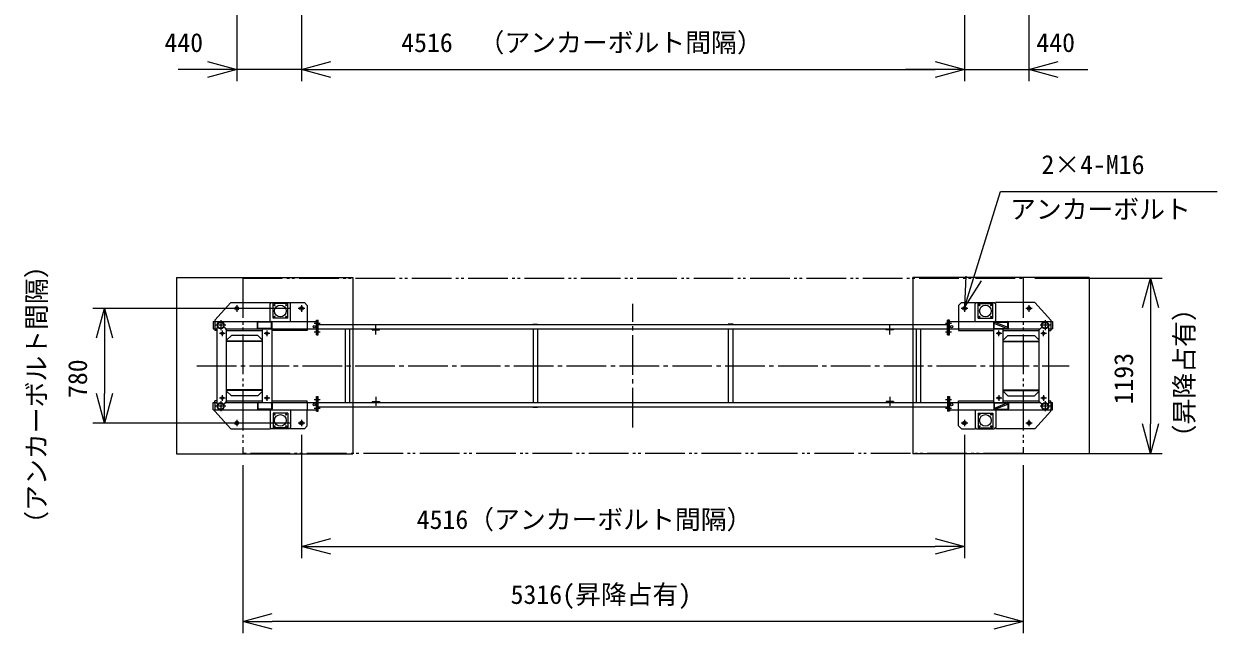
# Model space of a CAD drawing. Units: millimetres, scale not verified. Extents: x -8040 to 8050, y -12949 to 12951.
# Drawn here: x -7155 to 974, y -10708 to -6562 of the extents above; entities that cross this region are included whole.
import ezdxf
from ezdxf.enums import TextEntityAlignment as Align

# ---------------------------------------------------------------- set-up
doc = ezdxf.new("R2010")
doc.units = ezdxf.units.MM
doc.header["$LTSCALE"] = 30
for name, pattern in [('CHAIN2', [12, 9, -1, 1, -1]), ('DASHED3', [4, 3, -1]), ('DOUBLE_CHAIN2', [12.8, 9, -1, 0.6, -0.6, 0.6, -1])]:
    doc.linetypes.add(name, pattern=pattern)
for name, color, linetype, lineweight in [('0-1_Defpoints', 2, 'Continuous', 18), ('0-6_05 寸法', 7, 'Continuous', 18), ('0-8_10 当社外形線', 3, 'Continuous', 18), ('0-9_12 当社中心線', 3, 'CHAIN2', 18), ('0-A_13 当社破線', 3, 'DASHED3', 18), ('0-D_14 当社想像線', 3, 'DOUBLE_CHAIN2', 18), ('0-E_20 躯体・土木、外形線', 1, 'Continuous', 18)]:
    doc.layers.add(name, color=color, linetype=linetype, lineweight=lineweight)
doc.styles.add('ＭＳ ゴシック', font='')
doc.styles.get('ＭＳ ゴシック').set_extended_font_data('MS Gothic')

msp = doc.modelspace()

# ---------------------------------------------------------------- linework, layer by layer
at = {"layer": '0-1_Defpoints'}
for p, q in [((-3015.36, -8888.11), (-2996.81, -8888.11)), ((-3006.08, -8891.48), (-3006.08, -8884.74))]:
    msp.add_line(p, q, dxfattribs=at)
msp.add_circle((-3006.08, -8888.11), 3.37, dxfattribs=at)
at = {"layer": '0-6_05 寸法'}
for p, q in [((-5704.13, -5187.7), (-5704.13, -6952.2)), ((-5264.13, -5187.7), (-5264.13, -6952.2)), ((-5264.13, -5187.7), (-5264.13, -6952.2)), ((-748.13, -5187.7), (-748.13, -6952.2)), ((-748.13, -5187.7), (-748.13, -6952.2)), ((-308.13, -5187.7), (-308.13, -6952.2)), ((-5904.13, -6872.2), (-6104.13, -6872.2)), ((-5704.13, -6872.2), (-5904.13, -6872.2)), ((-5264.13, -6872.2), (-5704.13, -6872.2)), ((-5264.13, -6872.2), (-5064.13, -6872.2)), ((-5264.13, -6872.2), (-5064.13, -6872.2)), ((-5064.13, -6872.2), (-4864.13, -6872.2)), ((-5064.13, -6872.2), (-948.13, -6872.2)), ((-948.13, -6872.2), (-1148.13, -6872.2)), ((-748.13, -6872.2), (-948.13, -6872.2)), ((-748.13, -6872.2), (-948.13, -6872.2)), ((-748.13, -6872.2), (-308.13, -6872.2)), ((-308.13, -6872.2), (-108.13, -6872.2)), ((-108.13, -6872.2), (91.87, -6872.2)), ((-744.4, -8486.16), (-685.5, -8295.03)), ((-268.08, -8291.61), (599.74, -8291.61)), ((519.74, -8291.61), (519.74, -8491.61)), ((-5344.08, -8498.11), (-6685.6, -8498.11)), ((-6605.6, -8498.11), (-6605.6, -8698.11)), ((519.74, -8491.61), (519.74, -9284.61)), ((-6605.6, -8698.11), (-6605.6, -9078.11)), ((-6605.6, -9278.11), (-6605.6, -9078.11)), ((-5344.08, -9278.11), (-6685.6, -9278.11)), ((519.74, -9484.61), (519.74, -9284.61)), ((-5264.08, -9358.11), (-5264.08, -10197.76)), ((-748.08, -9358.11), (-748.08, -10197.76)), ((-268.08, -9484.61), (599.74, -9484.61)), ((-5664.08, -9564.61), (-5664.08, -10708.01)), ((-348.08, -9564.61), (-348.08, -10708.01)), ((-5264.08, -10117.76), (-5064.08, -10117.76)), ((-5064.08, -10117.76), (-948.08, -10117.76)), ((-748.08, -10117.76), (-948.08, -10117.76)), ((-5664.08, -10628.01), (-5464.08, -10628.01)), ((-548.08, -10628.01), (-5464.08, -10628.01)), ((-348.08, -10628.01), (-548.08, -10628.01))]:
    msp.add_line(p, q, dxfattribs=at)
for points in [[(-5904.13, -6818.61), (-5704.13, -6872.2), (-5904.13, -6925.79)], [(-5064.13, -6925.79), (-5264.13, -6872.2), (-5064.13, -6818.61)], [(-5064.13, -6925.79), (-5264.13, -6872.2), (-5064.13, -6818.61)], [(-948.13, -6818.61), (-748.13, -6872.2), (-948.13, -6925.79)], [(-948.13, -6818.61), (-748.13, -6872.2), (-948.13, -6925.79)], [(-108.13, -6925.79), (-308.13, -6872.2), (-108.13, -6818.61)], [(-685.5, -8295.03), (-502.87, -7702.37), (973.6, -7702.37)], [(-634.29, -8310.82), (-744.4, -8486.16), (-736.72, -8279.25)], [(466.15, -8491.61), (519.74, -8291.61), (573.33, -8491.61)], [(-6659.19, -8698.11), (-6605.6, -8498.11), (-6552.01, -8698.11)], [(-6552.01, -9078.11), (-6605.6, -9278.11), (-6659.19, -9078.11)], [(573.33, -9284.61), (519.74, -9484.61), (466.15, -9284.61)], [(-5064.08, -10171.35), (-5264.08, -10117.76), (-5064.08, -10064.17)], [(-948.08, -10064.17), (-748.08, -10117.76), (-948.08, -10171.35)], [(-5464.08, -10681.6), (-5664.08, -10628.01), (-5464.08, -10574.42)], [(-548.08, -10574.42), (-348.08, -10628.01), (-548.08, -10681.6)]]:
    msp.add_lwpolyline(points, dxfattribs=at)
at = {"layer": '0-8_10 当社外形線'}
for p, q in [((-5744.08, -8458.11), (-5854.08, -8578.11)), ((-5744.08, -8458.11), (-5475.08, -8458.11)), ((-5467.58, -8458.11), (-5477.58, -8468.11)), ((-5477.58, -8588.11), (-5477.58, -8468.11)), ((-5467.58, -8458.11), (-5347.58, -8458.11)), ((-5457.58, -8565.61), (-5457.58, -8465.61)), ((-5357.58, -8465.61), (-5457.58, -8465.61)), ((-5357.58, -8565.61), (-5357.58, -8465.61)), ((-5347.58, -8458.11), (-5337.58, -8468.11)), ((-5340.08, -8458.11), (-5244.08, -8458.11)), ((-5337.58, -8588.11), (-5337.58, -8468.11)), ((-5224.08, -8478.11), (-5244.08, -8458.11)), ((-5224.08, -8478.11), (-5224.08, -8588.11)), ((-788.08, -8478.11), (-768.08, -8458.11)), ((-788.08, -8478.11), (-788.08, -8588.11)), ((-768.08, -8458.11), (-672.08, -8458.11)), ((-664.58, -8458.11), (-674.58, -8468.11)), ((-674.58, -8588.11), (-674.58, -8468.11)), ((-664.58, -8458.11), (-544.58, -8458.11)), ((-554.58, -8565.61), (-554.58, -8465.61)), ((-544.58, -8458.11), (-534.58, -8468.11)), ((-268.08, -8458.11), (-537.08, -8458.11)), ((-534.58, -8588.11), (-534.58, -8468.11)), ((-268.08, -8458.11), (-158.08, -8578.11)), ((-5864.08, -8588.11), (-5864.08, -8638.11)), ((-5864.08, -8588.11), (-5162.08, -8588.11)), ((-5854.08, -8578.11), (-5854.08, -8588.11)), ((-5564.08, -8631.71), (-5564.08, -8594.51)), ((-5560.88, -8631.71), (-5560.88, -8594.51)), ((-5470.48, -8591.31), (-5557.68, -8591.31)), ((-5467.28, -8631.71), (-5467.28, -8594.51)), ((-5464.08, -8631.71), (-5464.08, -8594.51)), ((-5357.58, -8565.61), (-5457.58, -8565.61)), ((-5162.08, -8678.11), (-5162.08, -8578.11)), ((-5162.08, -8578.11), (-5150.08, -8578.11)), ((-5156.08, -8678.11), (-5156.08, -8578.11)), ((-5150.08, -8678.11), (-5150.08, -8578.11)), ((-5150.08, -8608.11), (-862.08, -8608.11)), ((-3688.08, -8608.11), (-3688.08, -8605.11)), ((-3688.08, -8605.11), (-3656.08, -8605.11)), ((-3656.08, -8608.11), (-3656.08, -8605.11)), ((-2356.08, -8608.11), (-2356.08, -8605.11)), ((-2324.08, -8605.11), (-2356.08, -8605.11)), ((-2324.08, -8608.11), (-2324.08, -8605.11)), ((-862.08, -8678.11), (-862.08, -8578.11)), ((-850.08, -8578.11), (-862.08, -8578.11)), ((-856.08, -8678.11), (-856.08, -8578.11)), ((-850.08, -8678.11), (-850.08, -8578.11)), ((-850.08, -8588.11), (-148.08, -8588.11)), ((-654.58, -8565.61), (-554.58, -8565.61)), ((-548.08, -8631.71), (-548.08, -8594.51)), ((-544.88, -8631.71), (-544.88, -8594.51)), ((-544.77, -8597.97), (-542.66, -8592.57)), ((-543.87, -8600.04), (-544.77, -8597.97)), ((-543.87, -8600.04), (-455.58, -8634.56)), ((-540.59, -8591.66), (-542.66, -8592.57)), ((-541.68, -8591.31), (-454.48, -8591.31)), ((-540.59, -8591.66), (-452.3, -8626.18)), ((-451.28, -8631.71), (-451.28, -8594.51)), ((-448.08, -8631.71), (-448.08, -8594.51)), ((-158.08, -8578.11), (-158.08, -8588.11)), ((-148.08, -8588.11), (-148.08, -8638.11)), ((-5864.08, -8638.11), (-5838.38, -8638.11)), ((-5854.08, -8638.11), (-5854.08, -8648.11)), ((-5838.38, -8648.11), (-5854.08, -8648.11)), ((-5838.38, -9147.82), (-5838.38, -8628.4)), ((-5838.38, -8628.4), (-5832.38, -8628.4)), ((-5788.38, -8628.4), (-5795.78, -8628.4)), ((-5788.38, -8628.4), (-5773.38, -8643.4)), ((-5778.67, -8638.11), (-5162.08, -8638.11)), ((-5773.38, -9132.82), (-5773.38, -8643.4)), ((-5773.38, -8648.11), (-5529.08, -8648.11)), ((-5741.38, -8683.11), (-5773.38, -8715.11)), ((-5561.08, -8683.11), (-5741.38, -8683.11)), ((-5561.08, -8683.11), (-5529.08, -8715.11)), ((-5470.48, -8634.91), (-5557.68, -8634.91)), ((-5529.08, -9138.11), (-5529.08, -8638.11)), ((-5464.08, -9138.11), (-5464.08, -8638.11)), ((-5224.08, -8648.11), (-5464.08, -8648.11)), ((-5224.08, -8638.11), (-5224.08, -8648.11)), ((-5162.08, -8678.11), (-5150.08, -8678.11)), ((-5150.08, -8638.11), (-862.08, -8638.11)), ((-4966.08, -8638.11), (-4966.08, -9138.11)), ((-4936.08, -8638.11), (-4936.08, -9138.11)), ((-4781.08, -8644.11), (-4781.08, -8638.11)), ((-4781.08, -8644.11), (-4731.08, -8644.11)), ((-4731.08, -8644.11), (-4731.08, -8638.11)), ((-3686.08, -8638.11), (-3686.08, -9138.11)), ((-3656.08, -8638.11), (-3656.08, -9138.11)), ((-2356.08, -8638.11), (-2356.08, -9138.11)), ((-2326.08, -8638.11), (-2326.08, -9138.11)), ((-1281.08, -8644.11), (-1281.08, -8638.11)), ((-1231.08, -8644.11), (-1281.08, -8644.11)), ((-1231.08, -8644.11), (-1231.08, -8638.11)), ((-1076.08, -8638.11), (-1076.08, -9138.11)), ((-1046.08, -8638.11), (-1046.08, -9138.11)), ((-862.08, -8678.11), (-850.08, -8678.11)), ((-850.08, -8638.11), (-233.49, -8638.11)), ((-788.08, -8638.11), (-788.08, -8648.11)), ((-788.08, -8648.11), (-548.08, -8648.11)), ((-548.08, -9138.11), (-548.08, -8638.11)), ((-541.68, -8634.91), (-454.48, -8634.91)), ((-483.08, -9138.11), (-483.08, -8638.11)), ((-483.08, -8648.11), (-238.78, -8648.11)), ((-451.08, -8683.11), (-483.08, -8715.11)), ((-453.5, -8633.66), (-455.58, -8634.56)), ((-451.39, -8628.25), (-453.5, -8633.66)), ((-451.39, -8628.25), (-452.3, -8626.18)), ((-451.08, -8683.11), (-270.78, -8683.11)), ((-270.78, -8683.11), (-238.78, -8715.11)), ((-223.78, -8628.4), (-238.78, -8643.4)), ((-238.78, -9132.82), (-238.78, -8643.4)), ((-223.78, -8628.4), (-216.38, -8628.4)), ((-173.78, -8628.4), (-179.78, -8628.4)), ((-173.78, -9147.82), (-173.78, -8628.4)), ((-173.78, -8638.11), (-148.08, -8638.11)), ((-173.78, -8648.11), (-158.08, -8648.11)), ((-158.08, -8638.11), (-158.08, -8648.11)), ((-5529.08, -8720.11), (-5773.38, -8720.11)), ((-5529.08, -8723.11), (-5773.38, -8723.11)), ((-483.08, -8720.11), (-238.78, -8720.11)), ((-483.08, -8723.11), (-238.78, -8723.11)), ((-5529.08, -9053.11), (-5773.38, -9053.11)), ((-5529.08, -9056.11), (-5773.38, -9056.11)), ((-5741.38, -9093.11), (-5773.38, -9061.11)), ((-5561.08, -9093.11), (-5741.38, -9093.11)), ((-5561.08, -9093.11), (-5529.08, -9061.11)), ((-5162.08, -9198.11), (-5162.08, -9098.11)), ((-5162.08, -9098.11), (-5150.08, -9098.11)), ((-5156.08, -9198.11), (-5156.08, -9098.11)), ((-5150.08, -9198.11), (-5150.08, -9098.11)), ((-862.08, -9098.11), (-850.08, -9098.11)), ((-862.08, -9098.11), (-862.08, -9198.11)), ((-856.08, -9198.11), (-856.08, -9098.11)), ((-850.08, -9098.11), (-850.08, -9198.11)), ((-483.08, -9053.11), (-238.78, -9053.11)), ((-483.08, -9056.11), (-238.78, -9056.11)), ((-451.08, -9093.11), (-483.08, -9061.11)), ((-451.08, -9093.11), (-270.78, -9093.11)), ((-270.78, -9093.11), (-238.78, -9061.11)), ((-5864.08, -9188.11), (-5864.08, -9138.11)), ((-5864.08, -9138.11), (-5838.38, -9138.11)), ((-5854.08, -9138.11), (-5854.08, -9128.11)), ((-5838.38, -9128.11), (-5854.08, -9128.11)), ((-5838.38, -9147.82), (-5832.38, -9147.82)), ((-5778.67, -9138.11), (-5162.08, -9138.11)), ((-5773.38, -9128.11), (-5529.08, -9128.11)), ((-5564.08, -9144.51), (-5564.08, -9181.71)), ((-5560.88, -9144.51), (-5560.88, -9181.71)), ((-5470.48, -9141.31), (-5557.68, -9141.31)), ((-5470.48, -9184.91), (-5557.68, -9184.91)), ((-5467.28, -9144.51), (-5467.28, -9181.71)), ((-5464.08, -9128.11), (-5224.08, -9128.11)), ((-5464.08, -9144.51), (-5464.08, -9181.71)), ((-5224.08, -9138.11), (-5224.08, -9128.11)), ((-5150.08, -9138.11), (-862.08, -9138.11)), ((-5150.08, -9168.11), (-862.08, -9168.11)), ((-4781.08, -9132.11), (-4731.08, -9132.11)), ((-4781.08, -9132.11), (-4781.08, -9138.11)), ((-4731.08, -9132.11), (-4731.08, -9138.11)), ((-3688.08, -9168.11), (-3688.08, -9171.11)), ((-3688.08, -9171.11), (-3656.08, -9171.11)), ((-3656.08, -9168.11), (-3656.08, -9171.11)), ((-2356.08, -9168.11), (-2356.08, -9171.11)), ((-2324.08, -9171.11), (-2356.08, -9171.11)), ((-2324.08, -9168.11), (-2324.08, -9171.11)), ((-1231.08, -9132.11), (-1281.08, -9132.11)), ((-1281.08, -9132.11), (-1281.08, -9138.11)), ((-1231.08, -9132.11), (-1231.08, -9138.11)), ((-850.08, -9138.11), (-233.49, -9138.11)), ((-788.08, -9138.11), (-788.08, -9128.11)), ((-788.08, -9128.11), (-548.08, -9128.11)), ((-548.08, -9144.51), (-548.08, -9181.71)), ((-544.88, -9144.51), (-544.88, -9181.71)), ((-543.87, -9176.18), (-455.58, -9141.66)), ((-540.59, -9184.56), (-542.66, -9183.66)), ((-541.68, -9141.31), (-454.48, -9141.31)), ((-541.68, -9184.91), (-454.48, -9184.91)), ((-540.59, -9184.56), (-452.3, -9150.04)), ((-483.08, -9128.11), (-238.78, -9128.11)), ((-451.39, -9147.97), (-452.3, -9150.04)), ((-451.28, -9144.51), (-451.28, -9181.71)), ((-448.08, -9144.51), (-448.08, -9181.71)), ((-173.78, -9147.82), (-179.78, -9147.82)), ((-173.78, -9128.11), (-158.08, -9128.11)), ((-173.78, -9138.11), (-148.08, -9138.11)), ((-158.08, -9138.11), (-158.08, -9128.11)), ((-148.08, -9188.11), (-148.08, -9138.11)), ((-5864.08, -9188.11), (-5162.08, -9188.11)), ((-5854.08, -9198.11), (-5854.08, -9188.11)), ((-5744.08, -9318.11), (-5854.08, -9198.11)), ((-5477.58, -9188.11), (-5477.58, -9308.11)), ((-5457.58, -9210.61), (-5457.58, -9310.61)), ((-5357.58, -9210.61), (-5457.58, -9210.61)), ((-5357.58, -9210.61), (-5357.58, -9310.61)), ((-5337.58, -9188.11), (-5337.58, -9308.11)), ((-5224.08, -9298.11), (-5224.08, -9188.11)), ((-5162.08, -9198.11), (-5150.08, -9198.11)), ((-850.08, -9198.11), (-862.08, -9198.11)), ((-850.08, -9188.11), (-148.08, -9188.11)), ((-788.08, -9298.11), (-788.08, -9188.11)), ((-674.58, -9188.11), (-674.58, -9308.11)), ((-654.58, -9210.61), (-554.58, -9210.61)), ((-554.58, -9210.61), (-554.58, -9310.61)), ((-534.58, -9188.11), (-534.58, -9308.11)), ((-268.08, -9318.11), (-158.08, -9198.11)), ((-158.08, -9198.11), (-158.08, -9188.11)), ((-5744.08, -9318.11), (-5475.08, -9318.11)), ((-5467.58, -9318.11), (-5477.58, -9308.11)), ((-5347.58, -9318.11), (-5467.58, -9318.11)), ((-5357.58, -9310.61), (-5457.58, -9310.61)), ((-5347.58, -9318.11), (-5337.58, -9308.11)), ((-5244.08, -9318.11), (-5340.08, -9318.11)), ((-5224.08, -9298.11), (-5244.08, -9318.11)), ((-788.08, -9298.11), (-768.08, -9318.11)), ((-768.08, -9318.11), (-672.08, -9318.11)), ((-674.58, -9308.11), (-664.58, -9318.11)), ((-664.58, -9318.11), (-544.58, -9318.11)), ((-534.58, -9308.11), (-544.58, -9318.11)), ((-268.08, -9318.11), (-537.08, -9318.11))]:
    msp.add_line(p, q, dxfattribs=at)
for points in [[(-654.58, -8565.61), (-654.58, -8465.61), (-554.58, -8465.61)], [(-5795.78, -9147.82), (-5788.38, -9147.82), (-5773.38, -9132.82)], [(-543.87, -9176.18), (-544.77, -9178.25), (-542.66, -9183.66)], [(-451.39, -9147.97), (-453.5, -9142.57), (-455.58, -9141.66)], [(-216.38, -9147.82), (-223.78, -9147.82), (-238.78, -9132.82)], [(-654.58, -9210.61), (-654.58, -9310.61), (-554.58, -9310.61)]]:
    msp.add_lwpolyline(points, dxfattribs=at)
for centre, radius in [((-5704.08, -8498.11), 12.5), ((-5447.58, -8475.61), 4), ((-5407.58, -8515.61), 40), ((-5367.58, -8475.61), 4), ((-5264.08, -8498.11), 12.5), ((-748.08, -8498.11), 12.5), ((-644.58, -8475.61), 4), ((-604.58, -8515.61), 40), ((-564.58, -8475.61), 4), ((-308.08, -8498.11), 12.5), ((-5814.08, -8612.41), 24.3), ((-5814.08, -8612.41), 21.1), ((-5447.58, -8555.61), 4), ((-5367.58, -8555.61), 4), ((-5177.08, -8623.11), 7.5), ((-835.08, -8623.11), 7.5), ((-644.58, -8555.61), 4), ((-564.58, -8555.61), 4), ((-198.08, -8612.41), 24.3), ((-198.08, -8612.41), 21.1), ((-5803.38, -8668.11), 9), ((-5499.08, -8668.11), 9), ((-513.08, -8668.11), 9), ((-208.78, -8668.11), 9), ((-5803.38, -9108.11), 9), ((-5499.08, -9108.11), 9), ((-513.08, -9108.11), 9), ((-208.78, -9108.11), 9), ((-5814.08, -9163.81), 24.3), ((-5814.08, -9163.81), 21.1), ((-5177.08, -9153.11), 7.5), ((-835.08, -9153.11), 7.5), ((-198.08, -9163.81), 24.3), ((-198.08, -9163.81), 21.1), ((-5704.08, -9278.11), 12.5), ((-5447.58, -9220.61), 4), ((-5407.58, -9260.61), 40), ((-5367.58, -9220.61), 4), ((-5264.08, -9278.11), 12.5), ((-748.08, -9278.11), 12.5), ((-644.58, -9220.61), 4), ((-604.58, -9260.61), 40), ((-564.58, -9220.61), 4), ((-308.08, -9278.11), 12.5), ((-5447.58, -9300.61), 4), ((-5367.58, -9300.61), 4), ((-644.58, -9300.61), 4), ((-564.58, -9300.61), 4)]:
    msp.add_circle(centre, radius, dxfattribs=at)
for centre, radius, start, end in [((-5557.68, -8594.51), 6.4, 90, 180), ((-5557.68, -8594.51), 3.2, 90, 180), ((-5470.48, -8594.51), 6.4, 0, 90), ((-5470.48, -8594.51), 3.2, 0, 90), ((-541.68, -8594.51), 6.4, 90, 180), ((-541.68, -8594.51), 3.2, 90, 180), ((-454.48, -8594.51), 6.4, 0, 90), ((-454.48, -8594.51), 3.2, 0, 90), ((-5557.68, -8631.71), 6.4, 180, 270), ((-5557.68, -8631.71), 3.2, 180, 270), ((-5470.48, -8631.71), 6.4, 270, 0), ((-5470.48, -8631.71), 3.2, 270, 0), ((-541.68, -8631.71), 6.4, 180, 270), ((-541.68, -8631.71), 3.2, 180, 270), ((-454.48, -8631.71), 6.4, 270, 0), ((-454.48, -8631.71), 3.2, 270, 0), ((-5557.68, -9144.51), 6.4, 90, 180), ((-5557.68, -9181.71), 6.4, 180, 270), ((-5557.68, -9144.51), 3.2, 90, 180), ((-5557.68, -9181.71), 3.2, 180, 270), ((-5470.48, -9144.51), 6.4, 0, 90), ((-5470.48, -9144.51), 3.2, 0, 90), ((-5470.48, -9181.71), 6.4, 270, 0), ((-5470.48, -9181.71), 3.2, 270, 0), ((-541.68, -9144.51), 6.4, 90, 180), ((-541.68, -9181.71), 6.4, 180, 270), ((-541.68, -9144.51), 3.2, 90, 180), ((-541.68, -9181.71), 3.2, 180, 270), ((-454.48, -9144.51), 6.4, 0, 90), ((-454.48, -9144.51), 3.2, 0, 90), ((-454.48, -9181.71), 6.4, 270, 0), ((-454.48, -9181.71), 3.2, 270, 0)]:
    msp.add_arc(centre, radius, start, end, dxfattribs=at)
at = {"layer": '0-9_12 当社中心線'}
for p, q in [((-5681.58, -8498.11), (-5726.58, -8498.11)), ((-5704.08, -8475.61), (-5704.08, -8520.61)), ((-5241.58, -8498.11), (-5286.58, -8498.11)), ((-5264.08, -8475.61), (-5264.08, -8520.61)), ((-3006.08, -9309.36), (-3006.08, -8466.86)), ((-725.58, -8498.11), (-770.58, -8498.11)), ((-748.08, -8475.61), (-748.08, -8520.61)), ((-285.58, -8498.11), (-330.58, -8498.11)), ((-308.08, -8475.61), (-308.08, -8520.61)), ((-5779.78, -8612.41), (-5848.38, -8612.41)), ((-5814.08, -8578.11), (-5814.08, -8646.71)), ((-5176.08, -8598.11), (-5136.08, -8598.11)), ((-4756.08, -8676.76), (-4756.08, -8615.22)), ((-1256.08, -8676.76), (-1256.08, -8615.22)), ((-876.08, -8598.11), (-836.08, -8598.11)), ((-163.78, -8612.41), (-232.38, -8612.41)), ((-198.08, -8578.11), (-198.08, -8646.71)), ((-5784.38, -8668.11), (-5822.38, -8668.11)), ((-5803.38, -8649.11), (-5803.38, -8687.11)), ((-5480.08, -8668.11), (-5518.08, -8668.11)), ((-5499.08, -8649.11), (-5499.08, -8687.11)), ((-5176.08, -8658.11), (-5136.08, -8658.11)), ((-876.08, -8658.11), (-836.08, -8658.11)), ((-494.08, -8668.11), (-532.08, -8668.11)), ((-513.08, -8687.11), (-513.08, -8649.11)), ((-189.78, -8668.11), (-227.78, -8668.11)), ((-208.78, -8687.11), (-208.78, -8649.11)), ((-5977.3, -8888.11), (-34.86, -8888.11)), ((-5803.38, -9089.11), (-5803.38, -9127.11)), ((-5499.08, -9089.11), (-5499.08, -9127.11)), ((-4756.08, -9099.46), (-4756.08, -9161)), ((-1256.08, -9099.46), (-1256.08, -9161)), ((-513.08, -9089.11), (-513.08, -9127.11)), ((-208.78, -9089.11), (-208.78, -9127.11)), ((-5779.78, -9163.81), (-5848.38, -9163.81)), ((-5784.38, -9108.11), (-5822.38, -9108.11)), ((-5814.08, -9129.51), (-5814.08, -9198.11)), ((-5480.08, -9108.11), (-5518.08, -9108.11)), ((-5176.08, -9118.11), (-5136.08, -9118.11)), ((-5176.08, -9178.11), (-5136.08, -9178.11)), ((-876.08, -9118.11), (-836.08, -9118.11)), ((-876.08, -9178.11), (-836.08, -9178.11)), ((-494.08, -9108.11), (-532.08, -9108.11)), ((-163.78, -9163.81), (-232.38, -9163.81)), ((-189.78, -9108.11), (-227.78, -9108.11)), ((-198.08, -9129.51), (-198.08, -9198.11)), ((-5704.08, -9255.61), (-5704.08, -9300.61)), ((-5264.08, -9255.61), (-5264.08, -9300.61)), ((-748.08, -9255.61), (-748.08, -9300.61)), ((-308.08, -9255.61), (-308.08, -9300.61)), ((-5681.58, -9278.11), (-5726.58, -9278.11)), ((-5241.58, -9278.11), (-5286.58, -9278.11)), ((-725.58, -9278.11), (-770.58, -9278.11)), ((-285.58, -9278.11), (-330.58, -9278.11))]:
    msp.add_line(p, q, dxfattribs=at)
at = {"layer": '0-A_13 当社破線'}
for p, q in [((-5854.08, -8588.11), (-5854.08, -8638.11)), ((-5224.08, -8588.11), (-5224.08, -8638.11)), ((-788.08, -8588.11), (-788.08, -8638.11)), ((-158.08, -8588.11), (-158.08, -8638.11)), ((-5854.08, -9138.11), (-5854.08, -9188.11)), ((-5224.08, -9138.11), (-5224.08, -9188.11)), ((-788.08, -9188.11), (-788.08, -9138.11)), ((-158.08, -9138.11), (-158.08, -9188.11))]:
    msp.add_line(p, q, dxfattribs=at)
at = {"layer": '0-D_14 当社想像線'}
for p in [(-5664.08, -8291.61), (-348.08, -9484.61)]:
    msp.add_line(p, (-5664.08, -9484.61), dxfattribs=at)
msp.add_lwpolyline([(-5664.08, -8291.61), (-348.08, -8291.61), (-348.08, -9484.61)], dxfattribs=at)
at = {"layer": '0-E_20 躯体・土木、外形線'}
for p, q in [((-6114.04, -8288.11), (-6114.04, -9488.11)), ((-6114.04, -8288.11), (-4914.04, -8288.11)), ((-4914.04, -8288.11), (-4914.04, -9488.11)), ((-1098.13, -8288.11), (-1098.13, -9488.11)), ((101.87, -8288.11), (-1098.13, -8288.11)), ((101.87, -8288.11), (101.87, -9488.11)), ((-6114.04, -9488.11), (-4914.04, -9488.11)), ((101.87, -9488.11), (-1098.13, -9488.11))]:
    msp.add_line(p, q, dxfattribs=at)

# ---------------------------------------------------------------- texts
at = {"layer": '0-6_05 寸法', "style": 'ＭＳ ゴシック'}
for s, p in [('440', (-6197.15, -6792.2)), ('4516\u3000（アンカーボルト間隔）', (-4584.26, -6792.2)), ('440', (-257.77, -6792.2)), ('2×4-M16', (-222.87, -7622.37)), ('アンカーボルト', (-437.32, -7926.18)), ('4516（アンカーボルト間隔）', (-4478.62, -10037.76)), ('5316(昇降占有)', (-3839.15, -10548.01))]:
    msp.add_text(s, height=129, dxfattribs=at).set_placement(p, align=Align.BOTTOM_LEFT)
for s, p in [('（アンカーボルト間隔）', (-6965.34, -10052.18)), ('（昇降占有）', (852.25, -9464.28)), ('780', (-6685.6, -9108.11)), ('1193', (439.74, -9152.11))]:
    msp.add_text(s, height=129, rotation=90, dxfattribs=at).set_placement(p, align=Align.BOTTOM_LEFT)

doc.saveas('drawing.dxf')
